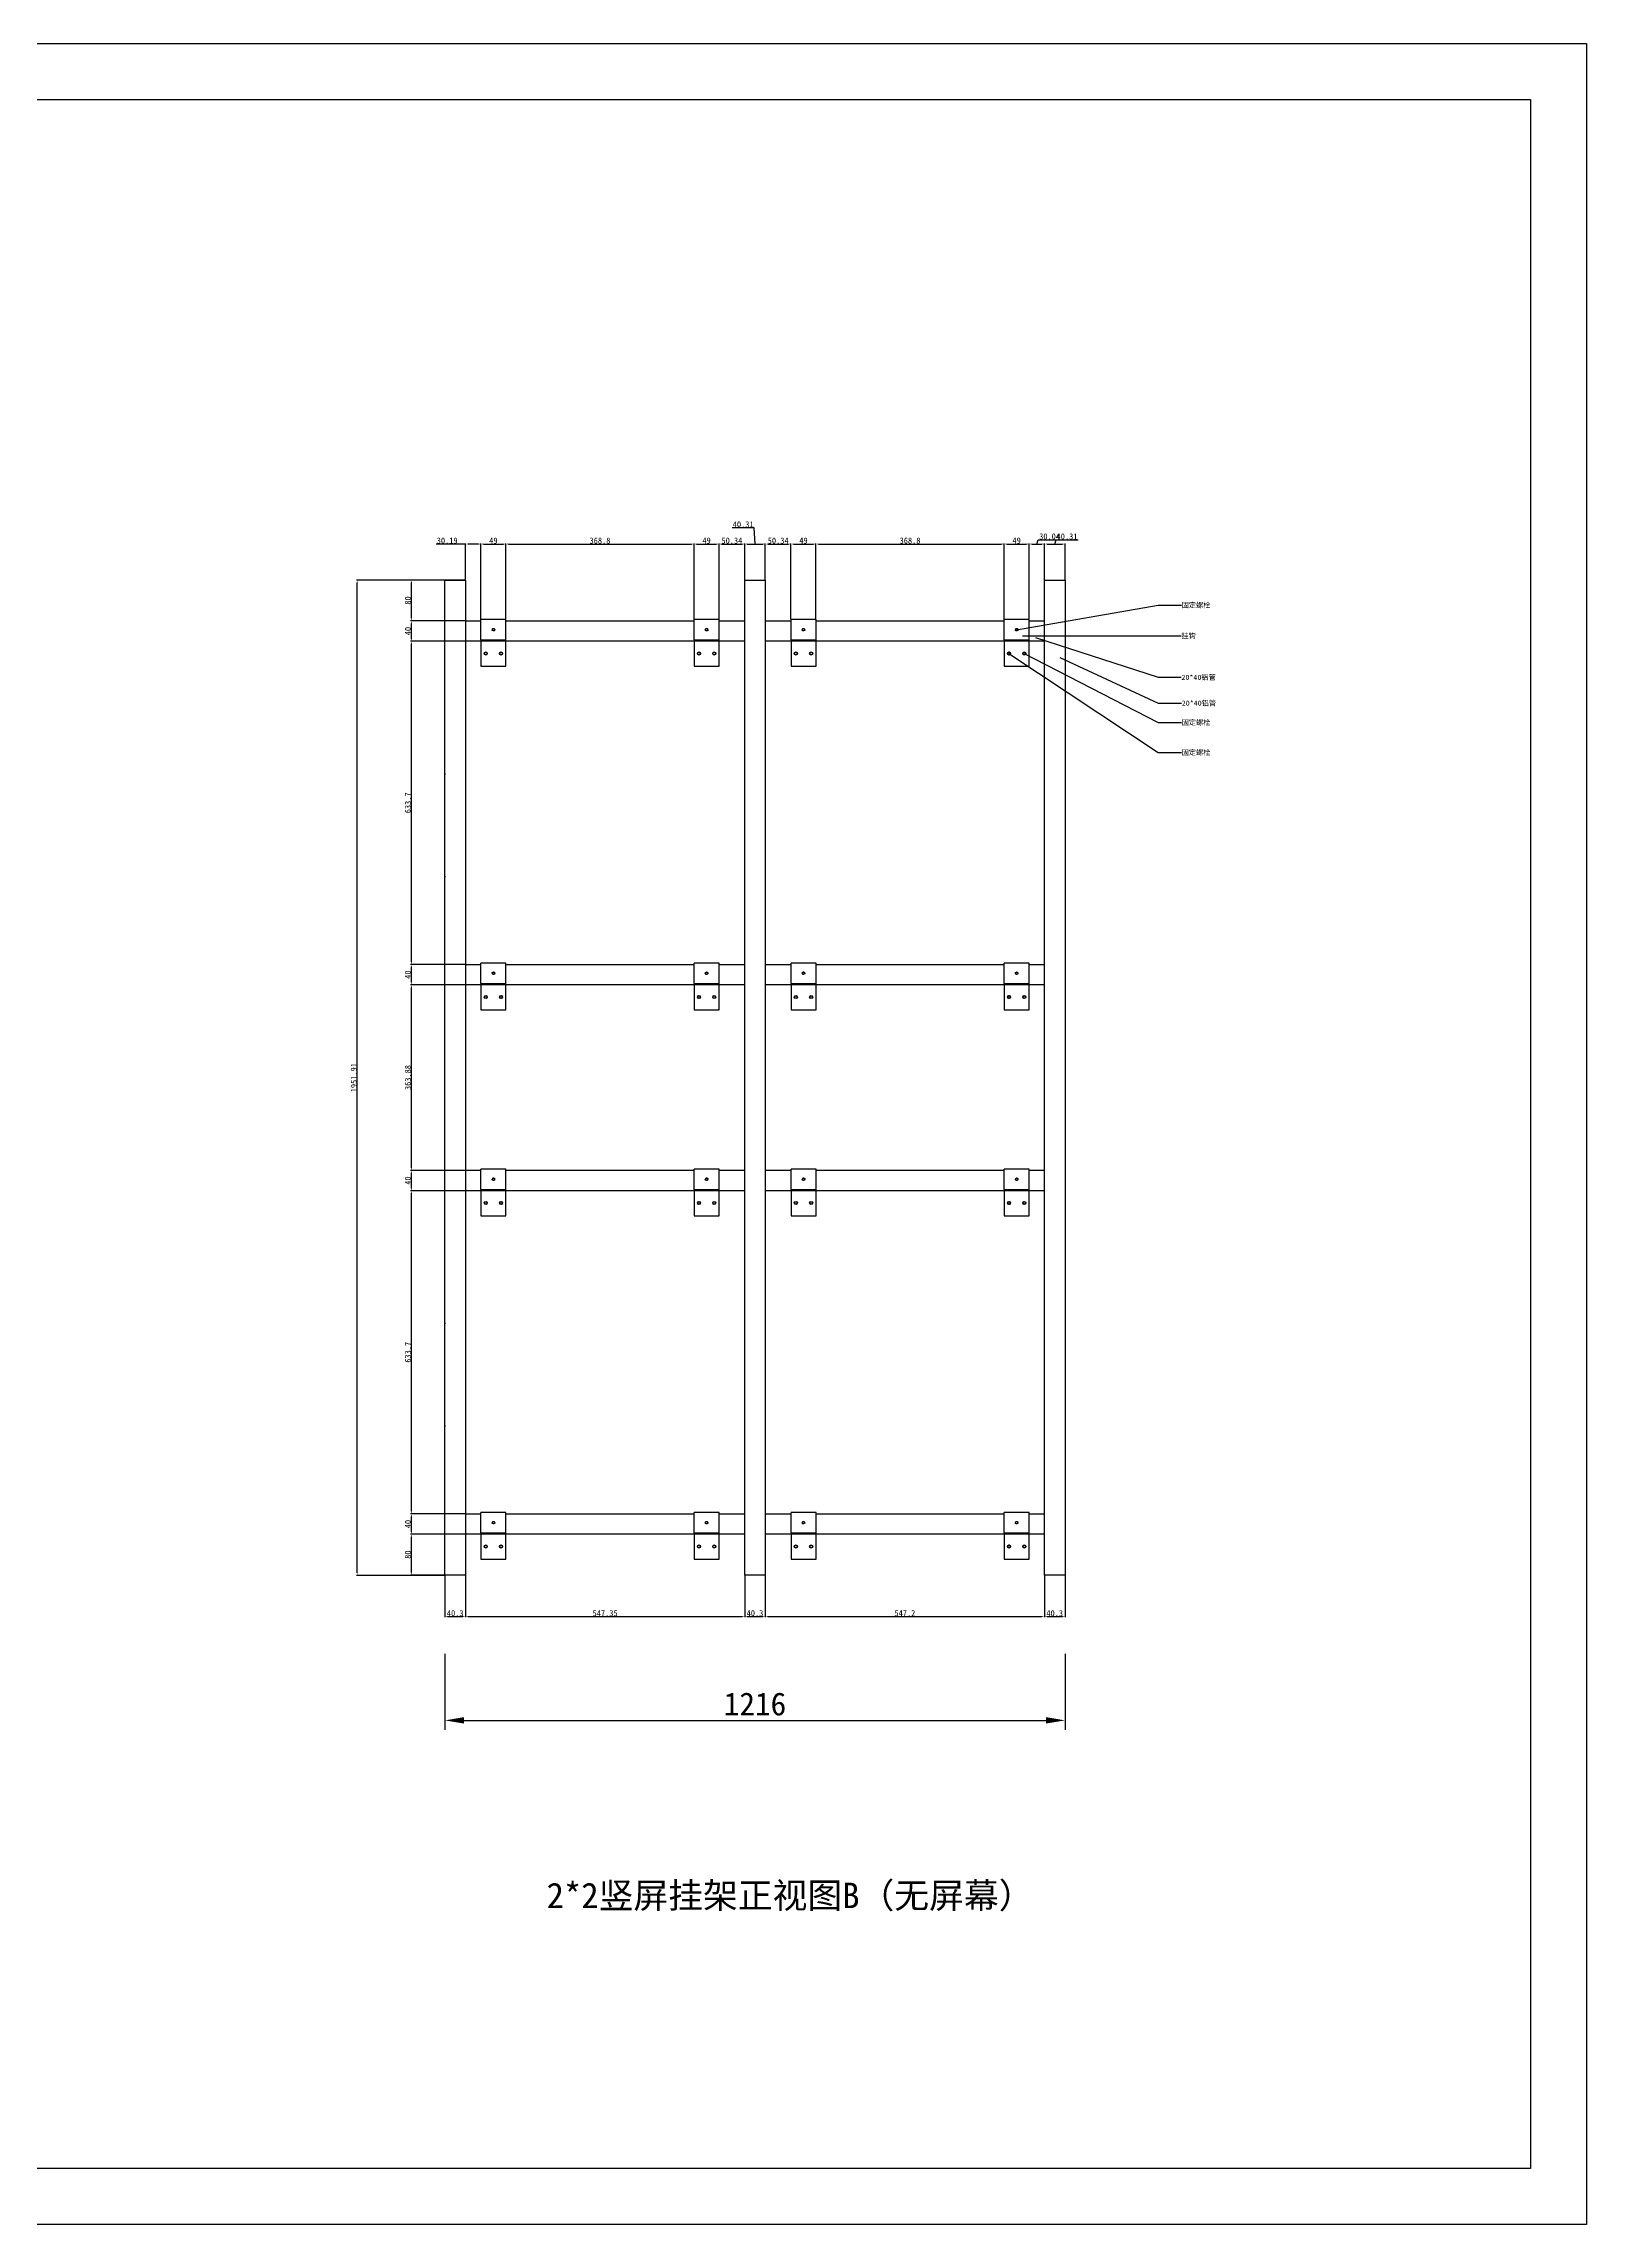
# Model space of a CAD drawing. Header units: millimetres. Extents: x 1129 to 15876, y -7514 to 3330.
# Drawn here: x 12852 to 15876, y -7514 to -3237 of the extents above; entities that cross this region are included whole.
import ezdxf

# ---------------------------------------------------------------- set-up
doc = ezdxf.new("R2010")
doc.units = ezdxf.units.MM
doc.linetypes.add('HIDDEN', pattern=[0.375, 0.25, -0.125])
for name, color, linetype in [('02___PRT_ALL_AXES', 7, 'Continuous'), ('DEFAULT_2', 8, 'HIDDEN'), ('图框', 7, 'Continuous')]:
    doc.layers.add(name, color=color, linetype=linetype)
doc.layers.add('粗实线', color=7, linetype='Continuous', lineweight=25)
doc.dimstyles.new('1-15', dxfattribs={"dimscale": 15, "dimtxt": 3, "dimasz": 2.5, "dimexe": 1.25, "dimexo": 0.625, "dimtad": 1, "dimdec": 0, "dimtxsty": 'Standard', "dimcen": 2.5, "dimclrd": 4, "dimclre": 4, "dimadec": 0, "dimazin": 0, "dimtfac": 1, "dimtdec": 0, "dimtmove": 0, "dimatfit": 3, "dimfxl": 100, "dimfxlon": 1, "dimarcsym": 0})
doc.dimstyles.new('ISO-25', dxfattribs={"dimtxt": 12, "dimasz": 5, "dimexe": 1.25, "dimexo": 0.625, "dimtad": 1, "dimdsep": 46, "dimtxsty": 'Standard', "dimcen": 2.5, "dimclrd": 4, "dimclre": 4, "dimclrt": 4, "dimadec": 0, "dimazin": 0, "dimtfac": 1, "dimtmove": 0, "dimatfit": 3, "dimfxl": 100, "dimarcsym": 0})

# ---------------------------------------------------------------- blocks, each defined once
blk = doc.blocks.new('hgfdhgdhgd')
at = {"color": 3, "linetype": 'Continuous'}
for p, q in [((-21144.3, 10464.5), (-21193.3, 10464.5)), ((-21193.3, 10424.5), (-21193.3, 10464.5)), ((-21144.3, 10424.5), (-21144.3, 10464.5)), ((-21193.3, 10424.5), (-21144.3, 10424.5))]:
    blk.add_line(p, q, dxfattribs=at)
at = {"color": 7, "linetype": 'Continuous'}
for p, q in [((-21193.3, 10424.5), (-21193.3, 10373)), ((-21144.3, 10373), (-21144.3, 10424.5))]:
    blk.add_line(p, q, dxfattribs=at)
at = {"layer": '02___PRT_ALL_AXES', "color": 7, "linetype": 'Continuous'}
blk.add_line((-21193.3, 10373), (-21144.3, 10373), dxfattribs=at)
at = {"layer": '02___PRT_ALL_AXES', "color": 3, "linetype": 'Continuous'}
blk.add_circle((-21168.8, 10444.6), 2.1, dxfattribs=at)
at = {"layer": '02___PRT_ALL_AXES', "color": 7, "linetype": 'Continuous'}
for centre in [(-21183.8, 10398), (-21153.8, 10398)]:
    blk.add_circle(centre, 3, dxfattribs=at)
at = {"layer": 'DEFAULT_2', "color": 8, "linetype": 'HIDDEN'}
blk.add_circle((-21168.8, 10444.6), 2.5, dxfattribs=at)
blk = doc.blocks.new('*D81')
at = {"color": 4, "lineweight": -2}
for p, q in [((13638.2, -6395.1), (13638.2, -6544.1)), ((14853.8, -6395.1), (14853.8, -6544.1)), ((13675.7, -6525.4), (14816.3, -6525.4))]:
    blk.add_line(p, q, dxfattribs=at)
at = {"color": 4}
for points in [[(13675.7, -6519.1), (13675.7, -6531.6), (13638.2, -6525.4)], [(14816.3, -6519.1), (14816.3, -6531.6), (14853.8, -6525.4)]]:
    blk.add_solid(points, dxfattribs=at)
at = {"layer": 'Defpoints', "color": 0}
for p in [(13638.2, -6385.7), (14853.8, -6385.7), (14853.8, -6525.4)]:
    blk.add_point(p, dxfattribs=at)
at = {"color": 0, "insert": (14246, -6493.5), "char_height": 45, "attachment_point": 5}
blk.add_mtext('1216', dxfattribs=at)
blk = doc.blocks.new('SHU')
at = {"color": 2}
for p, q in [((2817.7, 2460.5), (2858, 2460.5)), ((2817.7, 509.2), (2817.7, 2460.5)), ((2858, 2460.5), (2858, 509.2)), ((2858, 509.2), (2817.7, 509.2))]:
    blk.add_line(p, q, dxfattribs=at)
blk = doc.blocks.new('*D127')
at = {"color": 4, "lineweight": -2}
for p, q in [((13638.2, -6241), (13638.2, -6323.1)), ((13678.5, -6241), (13678.5, -6323.1)), ((13643.2, -6321.8), (13673.5, -6321.8))]:
    blk.add_line(p, q, dxfattribs=at)
at = {"color": 4}
for points in [[(13643.2, -6321), (13643.2, -6322.7), (13638.2, -6321.8)], [(13673.5, -6321), (13673.5, -6322.7), (13678.5, -6321.8)]]:
    blk.add_solid(points, dxfattribs=at)
at = {"layer": 'Defpoints', "color": 0}
for p in [(13638.2, -6240.4), (13678.5, -6240.4), (13678.5, -6321.8)]:
    blk.add_point(p, dxfattribs=at)
at = {"color": 4, "insert": (13658.4, -6315.2), "char_height": 12, "attachment_point": 5}
blk.add_mtext('40.3', dxfattribs=at)
blk = doc.blocks.new('*D128')
at = {"color": 4, "lineweight": -2}
for p, q in [((13678.5, -6241), (13678.5, -6323.1)), ((14225.9, -6241), (14225.9, -6323.1)), ((13683.5, -6321.8), (14220.9, -6321.8))]:
    blk.add_line(p, q, dxfattribs=at)
at = {"color": 4}
for points in [[(13683.5, -6321), (13683.5, -6322.7), (13678.5, -6321.8)], [(14220.9, -6321), (14220.9, -6322.7), (14225.9, -6321.8)]]:
    blk.add_solid(points, dxfattribs=at)
at = {"layer": 'Defpoints', "color": 0}
for p in [(13678.5, -6240.4), (14225.9, -6240.4), (14225.9, -6321.8)]:
    blk.add_point(p, dxfattribs=at)
at = {"color": 4, "insert": (13952.2, -6315.2), "char_height": 12, "attachment_point": 5}
blk.add_mtext('547.35', dxfattribs=at)
blk = doc.blocks.new('*D129')
at = {"color": 4, "lineweight": -2}
for p, q in [((14225.9, -6241), (14225.9, -6323.1)), ((14266.2, -6241), (14266.2, -6323.1)), ((14230.9, -6321.8), (14261.2, -6321.8))]:
    blk.add_line(p, q, dxfattribs=at)
at = {"color": 4}
for points in [[(14230.9, -6321), (14230.9, -6322.7), (14225.9, -6321.8)], [(14261.2, -6321), (14261.2, -6322.7), (14266.2, -6321.8)]]:
    blk.add_solid(points, dxfattribs=at)
at = {"layer": 'Defpoints', "color": 0}
for p in [(14225.9, -6240.4), (14266.2, -6240.4), (14266.2, -6321.8)]:
    blk.add_point(p, dxfattribs=at)
at = {"color": 4, "insert": (14246, -6315.2), "char_height": 12, "attachment_point": 5}
blk.add_mtext('40.3', dxfattribs=at)
blk = doc.blocks.new('*D130')
at = {"color": 4, "lineweight": -2}
for p, q in [((14266.2, -6241), (14266.2, -6323.1)), ((14813.4, -6241), (14813.4, -6323.1)), ((14271.2, -6321.8), (14808.4, -6321.8))]:
    blk.add_line(p, q, dxfattribs=at)
at = {"color": 4}
for points in [[(14271.2, -6321), (14271.2, -6322.7), (14266.2, -6321.8)], [(14808.4, -6321), (14808.4, -6322.7), (14813.4, -6321.8)]]:
    blk.add_solid(points, dxfattribs=at)
at = {"layer": 'Defpoints', "color": 0}
for p in [(14266.2, -6240.4), (14813.4, -6240.4), (14813.4, -6321.8)]:
    blk.add_point(p, dxfattribs=at)
at = {"color": 4, "insert": (14539.8, -6315.2), "char_height": 12, "attachment_point": 5}
blk.add_mtext('547.2', dxfattribs=at)
blk = doc.blocks.new('*D131')
at = {"color": 4, "lineweight": -2}
for p, q in [((14813.4, -6241), (14813.4, -6323.1)), ((14853.7, -6241), (14853.7, -6323.1)), ((14818.4, -6321.8), (14848.7, -6321.8))]:
    blk.add_line(p, q, dxfattribs=at)
at = {"color": 4}
for points in [[(14818.4, -6321), (14818.4, -6322.7), (14813.4, -6321.8)], [(14848.7, -6321), (14848.7, -6322.7), (14853.7, -6321.8)]]:
    blk.add_solid(points, dxfattribs=at)
at = {"layer": 'Defpoints', "color": 0}
for p in [(14813.4, -6240.4), (14853.7, -6240.4), (14853.7, -6321.8)]:
    blk.add_point(p, dxfattribs=at)
at = {"color": 4, "insert": (14833.5, -6315.2), "char_height": 12, "attachment_point": 5}
blk.add_mtext('40.3', dxfattribs=at)
blk = doc.blocks.new('*D155')
at = {"color": 4, "lineweight": -2}
for p, q in [((13677.9, -4289.1), (13571, -4289.1)), ((13572.3, -4294.1), (13572.3, -4364.1)), ((13677.9, -4369.1), (13571, -4369.1))]:
    blk.add_line(p, q, dxfattribs=at)
at = {"color": 4}
for points in [[(13571.4, -4294.1), (13573.1, -4294.1), (13572.3, -4289.1)], [(13571.4, -4364.1), (13573.1, -4364.1), (13572.3, -4369.1)]]:
    blk.add_solid(points, dxfattribs=at)
at = {"layer": 'Defpoints', "color": 0}
for p in [(13678.5, -4289.1), (13572.3, -4369.1), (13678.5, -4369.1)]:
    blk.add_point(p, dxfattribs=at)
at = {"color": 4, "insert": (13565.6, -4329.1), "char_height": 12, "attachment_point": 5, "rotation": 90}
blk.add_mtext('80', dxfattribs=at)
blk = doc.blocks.new('*D156')
at = {"color": 4, "lineweight": -2}
for p, q in [((13677.9, -4369.1), (13571, -4369.1)), ((13572.3, -4374.1), (13572.3, -4404.1)), ((13677.9, -4409.1), (13571, -4409.1))]:
    blk.add_line(p, q, dxfattribs=at)
at = {"color": 4}
for points in [[(13571.4, -4374.1), (13573.1, -4374.1), (13572.3, -4369.1)], [(13571.4, -4404.1), (13573.1, -4404.1), (13572.3, -4409.1)]]:
    blk.add_solid(points, dxfattribs=at)
at = {"layer": 'Defpoints', "color": 0}
for p in [(13678.5, -4369.1), (13572.3, -4409.1), (13678.5, -4409.1)]:
    blk.add_point(p, dxfattribs=at)
at = {"color": 4, "insert": (13565.6, -4389.1), "char_height": 12, "attachment_point": 5, "rotation": 90}
blk.add_mtext('40', dxfattribs=at)
blk = doc.blocks.new('*D157')
at = {"color": 4, "lineweight": -2}
for p, q in [((13677.9, -4409.1), (13571, -4409.1)), ((13572.3, -4414.1), (13572.3, -5037.8)), ((13677.9, -5042.8), (13571, -5042.8))]:
    blk.add_line(p, q, dxfattribs=at)
at = {"color": 4}
for points in [[(13571.4, -4414.1), (13573.1, -4414.1), (13572.3, -4409.1)], [(13571.4, -5037.8), (13573.1, -5037.8), (13572.3, -5042.8)]]:
    blk.add_solid(points, dxfattribs=at)
at = {"layer": 'Defpoints', "color": 0}
for p in [(13678.5, -4409.1), (13572.3, -5042.8), (13678.5, -5042.8)]:
    blk.add_point(p, dxfattribs=at)
at = {"color": 4, "insert": (13565.6, -4725.9), "char_height": 12, "attachment_point": 5, "rotation": 90}
blk.add_mtext('633.7', dxfattribs=at)
blk = doc.blocks.new('*D158')
at = {"color": 4, "lineweight": -2}
for p, q in [((13677.9, -5042.8), (13571, -5042.8)), ((13677.9, -5082.8), (13571, -5082.8)), ((13572.3, -5047.8), (13572.3, -5077.8))]:
    blk.add_line(p, q, dxfattribs=at)
at = {"color": 4}
for points in [[(13571.4, -5047.8), (13573.1, -5047.8), (13572.3, -5042.8)], [(13571.4, -5077.8), (13573.1, -5077.8), (13572.3, -5082.8)]]:
    blk.add_solid(points, dxfattribs=at)
at = {"layer": 'Defpoints', "color": 0}
for p in [(13678.5, -5042.8), (13572.3, -5082.8), (13678.5, -5082.8)]:
    blk.add_point(p, dxfattribs=at)
at = {"color": 4, "insert": (13565.6, -5062.8), "char_height": 12, "attachment_point": 5, "rotation": 90}
blk.add_mtext('40', dxfattribs=at)
blk = doc.blocks.new('*D159')
at = {"color": 4, "lineweight": -2}
for p, q in [((13677.9, -5082.8), (13571, -5082.8)), ((13572.3, -5087.8), (13572.3, -5441.7)), ((13677.9, -5446.7), (13571, -5446.7))]:
    blk.add_line(p, q, dxfattribs=at)
at = {"color": 4}
for points in [[(13571.4, -5087.8), (13573.1, -5087.8), (13572.3, -5082.8)], [(13571.4, -5441.7), (13573.1, -5441.7), (13572.3, -5446.7)]]:
    blk.add_solid(points, dxfattribs=at)
at = {"layer": 'Defpoints', "color": 0}
for p in [(13678.5, -5082.8), (13572.3, -5446.7), (13678.5, -5446.7)]:
    blk.add_point(p, dxfattribs=at)
at = {"color": 4, "insert": (13565.6, -5264.7), "char_height": 12, "attachment_point": 5, "rotation": 90}
blk.add_mtext('363.88', dxfattribs=at)
blk = doc.blocks.new('*D160')
at = {"color": 4, "lineweight": -2}
for p, q in [((13677.9, -5446.7), (13571, -5446.7)), ((13572.3, -5451.7), (13572.3, -5481.7)), ((13677.9, -5486.7), (13571, -5486.7))]:
    blk.add_line(p, q, dxfattribs=at)
at = {"color": 4}
for points in [[(13571.4, -5451.7), (13573.1, -5451.7), (13572.3, -5446.7)], [(13571.4, -5481.7), (13573.1, -5481.7), (13572.3, -5486.7)]]:
    blk.add_solid(points, dxfattribs=at)
at = {"layer": 'Defpoints', "color": 0}
for p in [(13678.5, -5446.7), (13572.3, -5486.7), (13678.5, -5486.7)]:
    blk.add_point(p, dxfattribs=at)
at = {"color": 4, "insert": (13565.6, -5466.7), "char_height": 12, "attachment_point": 5, "rotation": 90}
blk.add_mtext('40', dxfattribs=at)
blk = doc.blocks.new('*D161')
at = {"color": 4, "lineweight": -2}
for p, q in [((13677.9, -5486.7), (13571, -5486.7)), ((13572.3, -5491.7), (13572.3, -6115.4)), ((13677.9, -6120.4), (13571, -6120.4))]:
    blk.add_line(p, q, dxfattribs=at)
at = {"color": 4}
for points in [[(13571.4, -5491.7), (13573.1, -5491.7), (13572.3, -5486.7)], [(13571.4, -6115.4), (13573.1, -6115.4), (13572.3, -6120.4)]]:
    blk.add_solid(points, dxfattribs=at)
at = {"layer": 'Defpoints', "color": 0}
for p in [(13678.5, -5486.7), (13572.3, -6120.4), (13678.5, -6120.4)]:
    blk.add_point(p, dxfattribs=at)
at = {"color": 4, "insert": (13565.6, -5803.5), "char_height": 12, "attachment_point": 5, "rotation": 90}
blk.add_mtext('633.7', dxfattribs=at)
blk = doc.blocks.new('*D162')
at = {"color": 4, "lineweight": -2}
for p, q in [((13677.9, -6120.4), (13571, -6120.4)), ((13572.3, -6125.4), (13572.3, -6155.4)), ((13677.9, -6160.4), (13571, -6160.4))]:
    blk.add_line(p, q, dxfattribs=at)
at = {"color": 4}
for points in [[(13571.4, -6125.4), (13573.1, -6125.4), (13572.3, -6120.4)], [(13571.4, -6155.4), (13573.1, -6155.4), (13572.3, -6160.4)]]:
    blk.add_solid(points, dxfattribs=at)
at = {"layer": 'Defpoints', "color": 0}
for p in [(13678.5, -6120.4), (13572.3, -6160.4), (13678.5, -6160.4)]:
    blk.add_point(p, dxfattribs=at)
at = {"color": 4, "insert": (13565.6, -6140.4), "char_height": 12, "attachment_point": 5, "rotation": 90}
blk.add_mtext('40', dxfattribs=at)
blk = doc.blocks.new('*D163')
at = {"color": 4, "lineweight": -2}
for p, q in [((13677.9, -6160.4), (13571, -6160.4)), ((13572.3, -6165.4), (13572.3, -6235.4)), ((13677.9, -6240.4), (13571, -6240.4))]:
    blk.add_line(p, q, dxfattribs=at)
at = {"color": 4}
for points in [[(13571.4, -6165.4), (13573.1, -6165.4), (13572.3, -6160.4)], [(13571.4, -6235.4), (13573.1, -6235.4), (13572.3, -6240.4)]]:
    blk.add_solid(points, dxfattribs=at)
at = {"layer": 'Defpoints', "color": 0}
for p in [(13678.5, -6160.4), (13572.3, -6240.4), (13678.5, -6240.4)]:
    blk.add_point(p, dxfattribs=at)
at = {"color": 4, "insert": (13565.6, -6200.4), "char_height": 12, "attachment_point": 5, "rotation": 90}
blk.add_mtext('80', dxfattribs=at)
blk = doc.blocks.new('*D164')
at = {"color": 4, "lineweight": -2}
for p, q in [((13678.5, -4218.4), (13621, -4218.4)), ((13678.5, -4288.4), (13678.5, -4217.1)), ((13703.7, -4218.4), (13683.5, -4218.4)), ((13708.7, -4365.9), (13708.7, -4217.1))]:
    blk.add_line(p, q, dxfattribs=at)
at = {"color": 4}
for points in [[(13683.5, -4217.6), (13683.5, -4219.2), (13678.5, -4218.4)], [(13703.7, -4217.6), (13703.7, -4219.2), (13708.7, -4218.4)]]:
    blk.add_solid(points, dxfattribs=at)
at = {"layer": 'Defpoints', "color": 0}
for p in [(13708.7, -4218.4), (13678.5, -4289.1), (13708.7, -4366.6)]:
    blk.add_point(p, dxfattribs=at)
at = {"color": 4, "insert": (13642.6, -4211.8), "char_height": 12, "attachment_point": 5}
blk.add_mtext('30.19', dxfattribs=at)
blk = doc.blocks.new('*D165')
at = {"color": 4, "lineweight": -2}
for p, q in [((13708.7, -4365.9), (13708.7, -4217.1)), ((13713.7, -4218.4), (13752.7, -4218.4)), ((13757.7, -4365.9), (13757.7, -4217.1))]:
    blk.add_line(p, q, dxfattribs=at)
at = {"color": 4}
for points in [[(13713.7, -4217.6), (13713.7, -4219.2), (13708.7, -4218.4)], [(13752.7, -4217.6), (13752.7, -4219.2), (13757.7, -4218.4)]]:
    blk.add_solid(points, dxfattribs=at)
at = {"layer": 'Defpoints', "color": 0}
for p in [(13757.7, -4218.4), (13708.7, -4366.6), (13757.7, -4366.6)]:
    blk.add_point(p, dxfattribs=at)
at = {"color": 4, "insert": (13733.2, -4211.8), "char_height": 12, "attachment_point": 5}
blk.add_mtext('49', dxfattribs=at)
blk = doc.blocks.new('*D166')
at = {"color": 4, "lineweight": -2}
for p, q in [((13757.7, -4365.9), (13757.7, -4217.1)), ((13762.7, -4218.4), (14121.5, -4218.4)), ((14126.5, -4365.9), (14126.5, -4217.1))]:
    blk.add_line(p, q, dxfattribs=at)
at = {"color": 4}
for points in [[(13762.7, -4217.6), (13762.7, -4219.2), (13757.7, -4218.4)], [(14121.5, -4217.6), (14121.5, -4219.2), (14126.5, -4218.4)]]:
    blk.add_solid(points, dxfattribs=at)
at = {"layer": 'Defpoints', "color": 0}
for p in [(14126.5, -4218.4), (13757.7, -4366.6), (14126.5, -4366.6)]:
    blk.add_point(p, dxfattribs=at)
at = {"color": 4, "insert": (13942.1, -4211.8), "char_height": 12, "attachment_point": 5}
blk.add_mtext('368.8', dxfattribs=at)
blk = doc.blocks.new('*D167')
at = {"color": 4, "lineweight": -2}
for p, q in [((14126.5, -4365.9), (14126.5, -4217.1)), ((14131.5, -4218.4), (14170.5, -4218.4)), ((14175.5, -4365.9), (14175.5, -4217.1))]:
    blk.add_line(p, q, dxfattribs=at)
at = {"color": 4}
for points in [[(14131.5, -4217.6), (14131.5, -4219.2), (14126.5, -4218.4)], [(14170.5, -4217.6), (14170.5, -4219.2), (14175.5, -4218.4)]]:
    blk.add_solid(points, dxfattribs=at)
at = {"layer": 'Defpoints', "color": 0}
for p in [(14175.5, -4218.4), (14126.5, -4366.6), (14175.5, -4366.6)]:
    blk.add_point(p, dxfattribs=at)
at = {"color": 4, "insert": (14151, -4211.8), "char_height": 12, "attachment_point": 5}
blk.add_mtext('49', dxfattribs=at)
blk = doc.blocks.new('*D168')
at = {"color": 4, "lineweight": -2}
for p, q in [((14175.5, -4365.9), (14175.5, -4217.1)), ((14180.5, -4218.4), (14220.9, -4218.4)), ((14225.9, -4288.4), (14225.9, -4217.1))]:
    blk.add_line(p, q, dxfattribs=at)
at = {"color": 4}
for points in [[(14180.5, -4217.6), (14180.5, -4219.2), (14175.5, -4218.4)], [(14220.9, -4217.6), (14220.9, -4219.2), (14225.9, -4218.4)]]:
    blk.add_solid(points, dxfattribs=at)
at = {"layer": 'Defpoints', "color": 0}
for p in [(14225.9, -4218.4), (14225.9, -4289.1), (14175.5, -4366.6)]:
    blk.add_point(p, dxfattribs=at)
at = {"color": 4, "insert": (14200.7, -4211.8), "char_height": 12, "attachment_point": 5}
blk.add_mtext('50.34', dxfattribs=at)
blk = doc.blocks.new('*D169')
at = {"color": 4, "lineweight": -2}
for p, q in [((14244.5, -4186.6), (14201.2, -4186.6)), ((14246, -4218.4), (14244.5, -4186.6)), ((14225.9, -4288.4), (14225.9, -4217.1)), ((14230.9, -4218.4), (14261.2, -4218.4)), ((14266.2, -4288.4), (14266.2, -4217.1))]:
    blk.add_line(p, q, dxfattribs=at)
at = {"color": 4}
for points in [[(14230.9, -4217.6), (14230.9, -4219.2), (14225.9, -4218.4)], [(14261.2, -4217.6), (14261.2, -4219.2), (14266.2, -4218.4)]]:
    blk.add_solid(points, dxfattribs=at)
at = {"layer": 'Defpoints', "color": 0}
for p in [(14266.2, -4218.4), (14225.9, -4289.1), (14266.2, -4289.1)]:
    blk.add_point(p, dxfattribs=at)
at = {"color": 4, "insert": (14222.8, -4180), "char_height": 12, "attachment_point": 5}
blk.add_mtext('40.31', dxfattribs=at)
blk = doc.blocks.new('*D170')
at = {"color": 4, "lineweight": -2}
for p, q in [((14266.2, -4288.4), (14266.2, -4217.1)), ((14271.2, -4218.4), (14311.5, -4218.4)), ((14316.5, -4365.9), (14316.5, -4217.1))]:
    blk.add_line(p, q, dxfattribs=at)
at = {"color": 4}
for points in [[(14271.2, -4217.6), (14271.2, -4219.2), (14266.2, -4218.4)], [(14311.5, -4217.6), (14311.5, -4219.2), (14316.5, -4218.4)]]:
    blk.add_solid(points, dxfattribs=at)
at = {"layer": 'Defpoints', "color": 0}
for p in [(14316.5, -4218.4), (14266.2, -4289.1), (14316.5, -4366.6)]:
    blk.add_point(p, dxfattribs=at)
at = {"color": 4, "insert": (14291.4, -4211.8), "char_height": 12, "attachment_point": 5}
blk.add_mtext('50.34', dxfattribs=at)
blk = doc.blocks.new('*D171')
at = {"color": 4, "lineweight": -2}
for p, q in [((14316.5, -4365.9), (14316.5, -4217.1)), ((14321.5, -4218.4), (14360.5, -4218.4)), ((14365.5, -4365.9), (14365.5, -4217.1))]:
    blk.add_line(p, q, dxfattribs=at)
at = {"color": 4}
for points in [[(14321.5, -4217.6), (14321.5, -4219.2), (14316.5, -4218.4)], [(14360.5, -4217.6), (14360.5, -4219.2), (14365.5, -4218.4)]]:
    blk.add_solid(points, dxfattribs=at)
at = {"layer": 'Defpoints', "color": 0}
for p in [(14365.5, -4218.4), (14316.5, -4366.6), (14365.5, -4366.6)]:
    blk.add_point(p, dxfattribs=at)
at = {"color": 4, "insert": (14341, -4211.8), "char_height": 12, "attachment_point": 5}
blk.add_mtext('49', dxfattribs=at)
blk = doc.blocks.new('*D172')
at = {"color": 4, "lineweight": -2}
for p, q in [((14365.5, -4365.9), (14365.5, -4217.1)), ((14370.5, -4218.4), (14729.3, -4218.4)), ((14734.3, -4365.9), (14734.3, -4217.1))]:
    blk.add_line(p, q, dxfattribs=at)
at = {"color": 4}
for points in [[(14370.5, -4217.6), (14370.5, -4219.2), (14365.5, -4218.4)], [(14729.3, -4217.6), (14729.3, -4219.2), (14734.3, -4218.4)]]:
    blk.add_solid(points, dxfattribs=at)
at = {"layer": 'Defpoints', "color": 0}
for p in [(14734.3, -4218.4), (14365.5, -4366.6), (14734.3, -4366.6)]:
    blk.add_point(p, dxfattribs=at)
at = {"color": 4, "insert": (14549.9, -4211.8), "char_height": 12, "attachment_point": 5}
blk.add_mtext('368.8', dxfattribs=at)
blk = doc.blocks.new('*D173')
at = {"color": 4, "lineweight": -2}
for p, q in [((14734.3, -4365.9), (14734.3, -4217.1)), ((14739.3, -4218.4), (14778.3, -4218.4)), ((14783.3, -4365.3), (14783.3, -4217.1))]:
    blk.add_line(p, q, dxfattribs=at)
at = {"color": 4}
for points in [[(14739.3, -4217.6), (14739.3, -4219.2), (14734.3, -4218.4)], [(14778.3, -4217.6), (14778.3, -4219.2), (14783.3, -4218.4)]]:
    blk.add_solid(points, dxfattribs=at)
at = {"layer": 'Defpoints', "color": 0}
for p in [(14783.3, -4218.4), (14734.3, -4366.6), (14783.3, -4365.9)]:
    blk.add_point(p, dxfattribs=at)
at = {"color": 4, "insert": (14758.8, -4211.8), "char_height": 12, "attachment_point": 5}
blk.add_mtext('49', dxfattribs=at)
blk = doc.blocks.new('*D174')
at = {"color": 4, "lineweight": -2}
for p, q in [((14783.3, -4365.3), (14783.3, -4217.1)), ((14788.3, -4218.4), (14808.4, -4218.4)), ((14798.3, -4218.4), (14800.8, -4210.2)), ((14800.8, -4210.2), (14846.1, -4210.2)), ((14813.4, -4288.4), (14813.4, -4217.1))]:
    blk.add_line(p, q, dxfattribs=at)
at = {"color": 4}
for points in [[(14788.3, -4217.6), (14788.3, -4219.2), (14783.3, -4218.4)], [(14808.4, -4217.6), (14808.4, -4219.2), (14813.4, -4218.4)]]:
    blk.add_solid(points, dxfattribs=at)
at = {"layer": 'Defpoints', "color": 0}
for p in [(14813.4, -4218.4), (14813.4, -4289.1), (14783.3, -4365.9)]:
    blk.add_point(p, dxfattribs=at)
at = {"color": 4, "insert": (14823.4, -4203.6), "char_height": 12, "attachment_point": 5}
blk.add_mtext('30.04', dxfattribs=at)
blk = doc.blocks.new('*D175')
at = {"color": 4, "lineweight": -2}
for p, q in [((14813.4, -4288.4), (14813.4, -4217.1)), ((14818.4, -4218.4), (14848.7, -4218.4)), ((14833.5, -4218.4), (14836, -4210.2)), ((14836, -4210.2), (14879.2, -4210.2)), ((14853.7, -4288.4), (14853.7, -4217.1))]:
    blk.add_line(p, q, dxfattribs=at)
at = {"color": 4}
for points in [[(14818.4, -4217.6), (14818.4, -4219.2), (14813.4, -4218.4)], [(14848.7, -4217.6), (14848.7, -4219.2), (14853.7, -4218.4)]]:
    blk.add_solid(points, dxfattribs=at)
at = {"layer": 'Defpoints', "color": 0}
for p in [(14853.7, -4218.4), (14813.4, -4289.1), (14853.7, -4289.1)]:
    blk.add_point(p, dxfattribs=at)
at = {"color": 4, "insert": (14857.6, -4203.6), "char_height": 12, "attachment_point": 5}
blk.add_mtext('40.31', dxfattribs=at)
blk = doc.blocks.new('*D176')
at = {"color": 4, "lineweight": -2}
for p, q in [((13637.6, -4289.1), (13464.9, -4289.1)), ((13466.2, -6236), (13466.2, -4294.1)), ((13637.6, -6241), (13464.9, -6241))]:
    blk.add_line(p, q, dxfattribs=at)
at = {"color": 4}
for points in [[(13465.4, -4294.1), (13467, -4294.1), (13466.2, -4289.1)], [(13465.4, -6236), (13467, -6236), (13466.2, -6241)]]:
    blk.add_solid(points, dxfattribs=at)
at = {"layer": 'Defpoints', "color": 0}
for p in [(13466.2, -4289.1), (13638.2, -4289.1), (13638.2, -6241)]:
    blk.add_point(p, dxfattribs=at)
at = {"color": 4, "insert": (13459.6, -5265), "char_height": 12, "attachment_point": 5, "rotation": 90}
blk.add_mtext('1951.91', dxfattribs=at)
blk = doc.blocks.new('TK')
at = {"layer": '图框'}
blk.add_lwpolyline([(7176.7, -904.8), (1128.7, -904.8), (1128.7, 3372), (7176.7, 3372), (7176.7, -904.8)], dxfattribs=at)
blk.add_lwpolyline([(7067, -795), (1238.5, -795), (1238.5, 3262.2), (7067, 3262.2)], close=True, dxfattribs=at)

msp = doc.modelspace()

# ---------------------------------------------------------------- linework, layer by layer
at = {"color": 7, "linetype": 'Continuous'}
for p, q in [((13639.527, -4669.421), (13638.227, -4669.421)), ((13638.227, -4870.421), (13639.527, -4870.421)), ((13639.527, -5747.001), (13638.227, -5747.001)), ((13638.227, -5948.001), (13639.527, -5948.001))]:
    msp.add_line(p, q, dxfattribs=at)
msp.add_line((14854.452, -5308.161), (14853.672, -5308.161))
at = {"color": 6, "linetype": 'Continuous'}
for centre in [(13718.227, -4433.071), (13748.227, -4433.071), (14136.027, -4433.071), (14166.027, -4433.071), (14326.027, -4433.071), (14356.027, -4433.071), (14743.827, -4433.071), (14773.827, -4433.071), (13718.227, -5510.651), (13748.227, -5510.651), (14136.027, -5510.651), (14166.027, -5510.651), (14326.027, -5510.651), (14356.027, -5510.651), (14743.827, -5510.651), (14773.827, -5510.651)]:
    msp.add_circle(centre, 2.5, dxfattribs=at)
at = {"color": 2, "linetype": 'Continuous'}
for centre in [(14136.027, -5106.771), (14743.827, -5106.771), (14136.027, -6184.351), (14743.827, -6184.351)]:
    msp.add_arc(centre, 2.5, 180, 255.472968, dxfattribs=at)
at = {"layer": '02___PRT_ALL_AXES', "color": 7, "linetype": 'Continuous'}
for centre in [(13718.227, -4433.071), (13748.227, -4433.071), (14136.027, -4433.071), (14166.027, -4433.071), (14326.027, -4433.071), (14356.027, -4433.071), (14743.827, -4433.071), (14773.827, -4433.071), (13718.227, -5106.771), (13748.227, -5106.771), (14136.027, -5106.771), (14166.027, -5106.771), (14326.027, -5106.771), (14356.027, -5106.771), (14743.827, -5106.771), (14773.827, -5106.771), (13718.227, -5510.651), (13748.227, -5510.651), (14136.027, -5510.651), (14166.027, -5510.651), (14326.027, -5510.651), (14356.027, -5510.651), (14743.827, -5510.651), (14773.827, -5510.651), (13718.227, -6184.351), (13748.227, -6184.351), (14136.027, -6184.351), (14166.027, -6184.351), (14326.027, -6184.351), (14356.027, -6184.351), (14743.827, -6184.351), (14773.827, -6184.351)]:
    msp.add_circle(centre, 3, dxfattribs=at)
at = {"layer": '02___PRT_ALL_AXES', "color": 6, "linetype": 'Continuous'}
for centre in [(13718.227, -5106.771), (13748.227, -5106.771), (14136.027, -5106.771), (14166.027, -5106.771), (14326.027, -5106.771), (14356.027, -5106.771), (14743.827, -5106.771), (14773.827, -5106.771), (13718.227, -6184.351), (13748.227, -6184.351), (14136.027, -6184.351), (14166.027, -6184.351), (14326.027, -6184.351), (14356.027, -6184.351), (14743.827, -6184.351), (14773.827, -6184.351)]:
    msp.add_circle(centre, 2.5, dxfattribs=at)
at = {"layer": '粗实线', "color": 1}
for p, q in [((13638.177, -4369.071), (13638.227, -4369.071)), ((13678.537, -4369.071), (13708.727, -4369.071)), ((13757.727, -4369.071), (14126.527, -4369.071)), ((14175.527, -4369.071), (14225.872, -4369.071)), ((14266.182, -4369.071), (14316.527, -4369.071)), ((14365.527, -4369.071), (14734.327, -4369.071)), ((14783.327, -4369.071), (14813.367, -4369.071)), ((14853.777, -4369.071), (14853.777, -4409.071)), ((13638.227, -4409.071), (13638.177, -4409.071)), ((14225.872, -4409.071), (13678.536, -4409.071)), ((14813.367, -4409.071), (14266.181, -4409.071)), ((13678.533, -5042.771), (13708.727, -5042.771)), ((13757.727, -5042.771), (14126.527, -5042.771)), ((14175.527, -5042.771), (14225.872, -5042.771)), ((14266.178, -5042.771), (14316.527, -5042.771)), ((14365.527, -5042.771), (14734.327, -5042.771)), ((14783.327, -5042.771), (14813.367, -5042.771)), ((14853.827, -5042.771), (14853.827, -5082.771)), ((14225.872, -5082.771), (13678.533, -5082.771)), ((14813.367, -5082.771), (14266.178, -5082.771)), ((13678.531, -5446.651), (13708.727, -5446.651)), ((13757.727, -5446.651), (14126.527, -5446.651)), ((14175.527, -5446.651), (14225.872, -5446.651)), ((14266.176, -5446.651), (14316.527, -5446.651)), ((14365.527, -5446.651), (14734.327, -5446.651)), ((14783.327, -5446.651), (14813.367, -5446.651)), ((14853.826, -5446.651), (14853.827, -5446.651)), ((14853.827, -5446.651), (14853.827, -5486.651)), ((14225.872, -5486.651), (13678.531, -5486.651)), ((14813.367, -5486.651), (14266.176, -5486.651)), ((14853.827, -5486.651), (14853.826, -5486.651)), ((13678.527, -6120.351), (13708.727, -6120.351)), ((13757.727, -6120.351), (14126.527, -6120.351)), ((14175.527, -6120.351), (14225.872, -6120.351)), ((14266.172, -6120.351), (14316.527, -6120.351)), ((14365.527, -6120.351), (14734.327, -6120.351)), ((14783.327, -6120.351), (14813.367, -6120.351)), ((14853.822, -6120.351), (14853.827, -6120.351)), ((14853.827, -6120.351), (14853.827, -6160.351)), ((14225.872, -6160.351), (13678.527, -6160.351)), ((14813.367, -6160.351), (14266.172, -6160.351)), ((14853.827, -6160.351), (14853.822, -6160.351))]:
    msp.add_line(p, q, dxfattribs=at)

# ---------------------------------------------------------------- block references
for name, p in [('TK', (8698.849, -6609.013)), ('SHU', (10820.52, -6749.578)), ('SHU', (11408.165, -6749.578)), ('SHU', (11995.66, -6749.578))]:
    msp.add_blockref(name, p)
at = {"layer": '粗实线'}
for p in [(34902.074, -14831.051), (35319.874, -14831.051), (35509.874, -14831.051), (35927.674, -14831.051), (34902.074, -15504.751), (35319.874, -15504.751), (35509.874, -15504.751), (35927.674, -15504.751), (34902.074, -15908.631), (35319.874, -15908.631), (35509.874, -15908.631), (35927.674, -15908.631), (34902.074, -16582.331), (35319.874, -16582.331), (35509.874, -16582.331), (35927.674, -16582.331)]:
    msp.add_blockref('hgfdhgdhgd', p, dxfattribs=at)

# ---------------------------------------------------------------- texts
at = {"color": 4, "char_height": 10, "attachment_point": 1}
for s, insert in [('{\\fSimSun|b0|i0|c134|p2;固定螺栓}', (15082.495, -4333.134)), ('{\\fSimSun|b0|i0|c134|p2;挂钩}', (15081.87, -4393.357)), ('20*40铝管', (15081.87, -4474.826)), ('20*40铝管', (15082.495, -4525.414)), ('{\\fSimSun|b0|i0|c134|p2;固定螺栓}', (15082.495, -4563.259)), ('{\\fSimSun|b0|i0|c134|p2;固定螺栓}', (15082.495, -4622.055))]:
    msp.add_mtext(s, dxfattribs=dict(at, insert=insert))
at = {"insert": (13837.466, -6843.659), "char_height": 50, "width": 1154.49462, "attachment_point": 1}
msp.add_mtext('2*2{\\fSimHei|b0|i0|c134|p2;竖屏挂架正视图B（无屏幕）}', dxfattribs=at)

# ---------------------------------------------------------------- dimensions: what is measured, and where the dimension line sits
dim = msp.add_linear_dim(base=(14266.182, -4218.399), p1=(14225.872, -4289.071), p2=(14266.182, -4289.071), dimstyle='ISO-25', override={"dimtmove": 1})
dim.commit()
dim.dimension.update_dxf_attribs({"geometry": '*D169', "text_midpoint": (14243.839, -4186.598), "dimtype": 160})
dim = msp.add_linear_dim(base=(13708.727, -4218.399), p1=(13678.537, -4289.071), p2=(13708.727, -4366.571), dimstyle='ISO-25')
dim.commit()
dim.dimension.update_dxf_attribs({"geometry": '*D164', "text_midpoint": (13642.587, -4218.399), "dimtype": 160})
for base, p1, p2, picture, middle in [((13757.727, -4218.399), (13708.727, -4366.571), (13757.727, -4366.571), '*D165', (13733.227, -4211.774)), ((14126.527, -4218.399), (13757.727, -4366.571), (14126.527, -4366.571), '*D166', (13942.127, -4211.774)), ((14175.527, -4218.399), (14126.527, -4366.571), (14175.527, -4366.571), '*D167', (14151.027, -4211.774)), ((14225.8719, -4218.3987), (14175.527, -4366.571), (14225.8719, -4289.071), '*D168', (14200.6995, -4211.7737)), ((14316.527, -4218.3987), (14266.1821, -4289.071), (14316.527, -4366.571), '*D170', (14291.3545, -4211.7737)), ((14365.527, -4218.399), (14316.527, -4366.571), (14365.527, -4366.571), '*D171', (14341.027, -4211.774)), ((14734.327, -4218.399), (14365.527, -4366.571), (14734.327, -4366.571), '*D172', (14549.927, -4211.774)), ((14783.327, -4218.399), (14734.327, -4366.571), (14783.327, -4365.946), '*D173', (14758.827, -4211.774)), ((14813.367, -4218.399), (14783.327, -4365.946), (14813.367, -4289.071), '*D174', (14801.428, -4203.586)), ((14853.677, -4218.399), (14813.367, -4289.071), (14853.677, -4289.071), '*D175', (14836.603, -4203.586)), ((14225.8719, -6321.8236), (13678.5266, -6240.351), (14225.8719, -6240.351), '*D128', (13952.1993, -6315.1986)), ((14266.172, -6321.824), (14225.872, -6240.351), (14266.172, -6240.351), '*D129', (14246.022, -6315.199)), ((14813.3671, -6321.8236), (14266.1715, -6240.351), (14813.3671, -6240.3539), '*D130', (14539.7693, -6315.1986)), ((14853.667, -6321.824), (14813.367, -6240.354), (14853.667, -6240.351), '*D131', (14833.517, -6315.199))]:
    dim = msp.add_linear_dim(base=base, p1=p1, p2=p2, dimstyle='ISO-25', override={"dimtmove": 1})
    dim.commit()
    dim.dimension.update_dxf_attribs({"geometry": picture, "text_midpoint": middle})
dim = msp.add_linear_dim(base=(13466.190525462, -4289.070973086), p1=(13638.227001191, -6240.975973086), p2=(13638.227001191, -4289.070973086), angle=90, dimstyle='ISO-25')
dim.commit()
dim.dimension.update_dxf_attribs({"geometry": '*D176', "text_midpoint": (13466.190525462, -5265.023473086), "dimtype": 160})
dim = msp.add_linear_dim(base=(13572.26, -4369.071), p1=(13678.537, -4289.071), p2=(13678.537, -4369.071), angle=90, dimstyle='ISO-25')
dim.commit()
dim.dimension.update_dxf_attribs({"geometry": '*D155', "text_midpoint": (13565.635, -4329.071)})
for base, p1, p2, picture, middle in [((13572.26, -4409.071), (13678.537, -4369.071), (13678.536, -4409.071), '*D156', (13565.635, -4389.071)), ((13572.26, -5042.771), (13678.536, -4409.071), (13678.533, -5042.771), '*D157', (13565.635, -4725.921)), ((13572.26, -5082.771), (13678.533, -5042.771), (13678.533, -5082.771), '*D158', (13565.635, -5062.771)), ((13572.26, -5446.651), (13678.533, -5082.771), (13678.531, -5446.651), '*D159', (13565.635, -5264.711)), ((13572.26, -5486.651), (13678.531, -5446.651), (13678.531, -5486.651), '*D160', (13565.635, -5466.651)), ((13572.26, -6120.351), (13678.531, -5486.651), (13678.527, -6120.351), '*D161', (13565.635, -5803.501)), ((13572.26, -6160.351), (13678.527, -6120.351), (13678.527, -6160.351), '*D162', (13565.635, -6140.351)), ((13572.26, -6240.351), (13678.527, -6160.351), (13678.527, -6240.351), '*D163', (13565.635, -6200.351))]:
    dim = msp.add_linear_dim(base=base, p1=p1, p2=p2, angle=90, dimstyle='ISO-25', override={"dimtmove": 1})
    dim.commit()
    dim.dimension.update_dxf_attribs({"geometry": picture, "text_midpoint": middle})
dim = msp.add_linear_dim(base=(13678.527, -6321.824), p1=(13638.227, -6240.351), p2=(13678.527, -6240.351), dimstyle='ISO-25')
dim.commit()
dim.dimension.update_dxf_attribs({"geometry": '*D127', "text_midpoint": (13658.377, -6315.199)})
dim = msp.add_aligned_dim(p1=(13638.227, -6385.741), p2=(14853.827, -6385.741), distance=-139.649, dimstyle='1-15')
dim.commit()
dim.dimension.update_dxf_attribs({"geometry": '*D81', "text_midpoint": (14246.027, -6493.515)})

# ---------------------------------------------------------------- leaders
at = {"annotation_type": 0, "has_hookline": 1, "hookline_direction": 0}
for points, text_width in [([(14758.827, -4386.421), (15036.394, -4338.134), (15081.87, -4338.134)], 54.749), ([(14770.292, -4398.357), (15036.394, -4398.357), (15081.245, -4398.357)], 27.263), ([(14795.491, -4401.946), (15036.394, -4479.826), (15081.245, -4479.826)], 74.488), ([(14743.827, -4433.071), (15036.394, -4627.055), (15081.87, -4627.055)], 54.749), ([(14773.827, -4433.071), (15036.394, -4568.259), (15081.87, -4568.259)], 54.749), ([(14843.244, -4441.115), (15036.394, -4530.414), (15081.87, -4530.414)], 74.488)]:
    msp.add_leader(points, dimstyle='ISO-25', override={"dimgap": 0.625, "dimtad": 0}, dxfattribs=dict(at, text_width=text_width))

doc.saveas('drawing.dxf')
